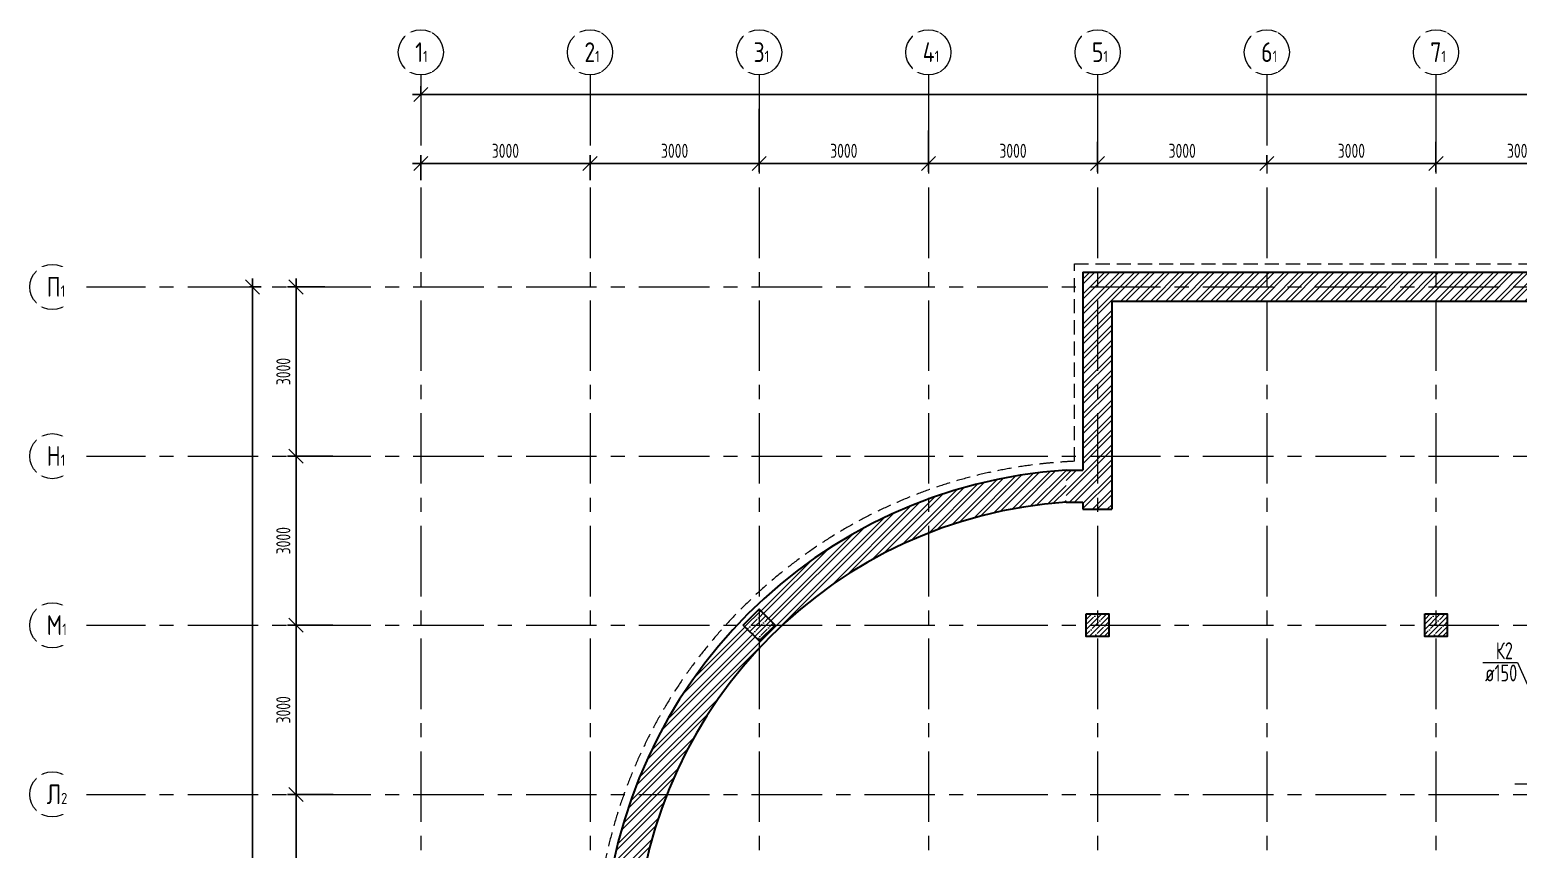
# Model space of a CAD drawing. Header units: millimetres. Extents: x -8689834 to 9419935, y -284943 to 166066.
# Drawn here: x -360106 to -333714, y 120628 to 135163 of the extents above; entities that cross this region are included whole.
import ezdxf

# ---------------------------------------------------------------- set-up
doc = ezdxf.new("R2010")
doc.units = ezdxf.units.MM
doc.header["$MEASUREMENT"] = 0
doc.linetypes.add('CENTER', pattern=[2, 1.25, -0.25, 0.25, -0.25])
doc.linetypes.add('TRATTEGGIATA', pattern=[0.75, 0.5, -0.25])
doc.layers.get('0').update_dxf_attribs({"color": 250, "lineweight": 9})
for name, color, linetype, lineweight in [('АР_Колонны', 250, 'Continuous', 30), ('АР_Колонны Штрих', 250, 'Continuous', 5), ('АР_МосжилНии_Стены', 127, 'Continuous', 30), ('АР_Оси', 195, 'Continuous', 9), ('АР_Оси размеры', 164, 'Continuous', 9), ('АР_Штриховка кирпич', 250, 'Continuous', 9), ('ВК_канализация', 32, 'Continuous', 30)]:
    doc.layers.add(name, color=color, linetype=linetype, lineweight=lineweight)
doc.layers.add('АР_Кровля дорожки', color=245, linetype='Continuous')
doc.styles.add('ISOCPEUR', font='isocpeur.ttf', dxfattribs={"width": 0.7})
doc.styles.add('ГОСТ 2.304', font='isocpeur.ttf', dxfattribs={"width": 0.7})
doc.dimstyles.new('СПДС', dxfattribs={"dimscale": 100, "dimtxt": 2.5, "dimasz": 2.5, "dimexe": 1.5, "dimexo": 0, "dimgap": 1, "dimtad": 1, "dimdec": 0, "dimrnd": 1, "dimtxsty": 'ГОСТ 2.304', "dimblk": 'OBLIQUE', "dimcen": 2.5, "dimdle": 1.5, "dimadec": 0, "dimazin": 2, "dimtfac": 0.75, "dimtdec": 0, "dimtmove": 1, "dimatfit": 3, "dimfxl": 1, "dimtolj": 1, "dimarcsym": 1})
pattern_1 = [(45, (-15289.27, 0), (-132.58252, 132.58252), []), (45, (-15200.88, 0), (-132.58252, 132.58252), [])]

# ---------------------------------------------------------------- blocks, each defined once
blk = doc.blocks.new('_Oblique')
at = {"color": 0, "linetype": 'ByBlock', "lineweight": -2}
blk.add_line((-0.5, -0.5), (0.5, 0.5), dxfattribs=at)
blk = doc.blocks.new('*D494')
at = {"layer": 'АР_Оси размеры', "color": 0, "lineweight": -2, "ltscale": 100, "transparency": 16777216}
for p, q in [((-355385, 118451), (-355385, 121751)), ((-354725, 121601), (-355535, 121601)), ((-354873, 118601), (-355535, 118601))]:
    blk.add_line(p, q, dxfattribs=at)
at = {"layer": 'АР_Оси размеры', "color": 0, "lineweight": -2, "ltscale": 100, "transparency": 16777216, "xscale": 250, "yscale": 250, "zscale": 250}
for p, rotation in [((-355385, 121601), 90), ((-355385, 118601), 270)]:
    blk.add_blockref('_Oblique', p, dxfattribs=dict(at, rotation=rotation))
at = {"layer": 'АР_Оси размеры', "color": 0, "ltscale": 100, "transparency": 16777216, "insert": (-355610, 120101), "char_height": 250, "attachment_point": 5, "rotation": 90, "style": 'ГОСТ 2.304'}
blk.add_mtext('\\A1;3000', dxfattribs=at)
blk = doc.blocks.new('*D495')
at = {"layer": 'АР_Оси размеры', "color": 0, "lineweight": -2, "ltscale": 100, "transparency": 16777216}
for p, q in [((-355385, 124451), (-355385, 127751)), ((-354873, 127601), (-355535, 127601)), ((-354730, 124601), (-355535, 124601))]:
    blk.add_line(p, q, dxfattribs=at)
at = {"layer": 'АР_Оси размеры', "color": 0, "lineweight": -2, "ltscale": 100, "transparency": 16777216, "xscale": 250, "yscale": 250, "zscale": 250}
for p, rotation in [((-355385, 127601), 90), ((-355385, 124601), 270)]:
    blk.add_blockref('_Oblique', p, dxfattribs=dict(at, rotation=rotation))
at = {"layer": 'АР_Оси размеры', "color": 0, "ltscale": 100, "transparency": 16777216, "insert": (-355610, 126101), "char_height": 250, "attachment_point": 5, "rotation": 90, "style": 'ГОСТ 2.304'}
blk.add_mtext('\\A1;3000', dxfattribs=at)
blk = doc.blocks.new('*D496')
at = {"layer": 'АР_Оси размеры', "color": 0, "lineweight": -2, "ltscale": 100, "transparency": 16777216}
for p, q in [((-355385, 127451), (-355385, 130751)), ((-354873, 130601), (-355535, 130601)), ((-354730, 127601), (-355535, 127601))]:
    blk.add_line(p, q, dxfattribs=at)
at = {"layer": 'АР_Оси размеры', "color": 0, "lineweight": -2, "ltscale": 100, "transparency": 16777216, "xscale": 250, "yscale": 250, "zscale": 250}
for p, rotation in [((-355385, 130601), 90), ((-355385, 127601), 270)]:
    blk.add_blockref('_Oblique', p, dxfattribs=dict(at, rotation=rotation))
at = {"layer": 'АР_Оси размеры', "color": 0, "ltscale": 100, "transparency": 16777216, "insert": (-355610, 129101), "char_height": 250, "attachment_point": 5, "rotation": 90, "style": 'ГОСТ 2.304'}
blk.add_mtext('\\A1;3000', dxfattribs=at)
blk = doc.blocks.new('*D499')
at = {"layer": 'АР_Оси размеры', "color": 0, "lineweight": -2, "ltscale": 100, "transparency": 16777216}
for p, q in [((-356155, 130751), (-356155, 82536)), ((-356211, 130601), (-356005, 130601)), ((-356211, 82686), (-356005, 82686))]:
    blk.add_line(p, q, dxfattribs=at)
at = {"layer": 'АР_Оси размеры', "color": 0, "lineweight": -2, "ltscale": 100, "transparency": 16777216, "xscale": 250, "yscale": 250, "zscale": 250}
for p, rotation in [((-356155, 130601), 90), ((-356155, 82686), 270)]:
    blk.add_blockref('_Oblique', p, dxfattribs=dict(at, rotation=rotation))
at = {"layer": 'АР_Оси размеры', "color": 0, "ltscale": 100, "transparency": 16777216, "insert": (-356380, 106643), "char_height": 250, "attachment_point": 5, "rotation": 90, "style": 'ГОСТ 2.304'}
blk.add_mtext('\\A1;47915', dxfattribs=at)
blk = doc.blocks.new('*D500')
at = {"layer": 'АР_Оси размеры', "color": 0, "lineweight": -2, "ltscale": 100, "transparency": 16777216}
for p, q in [((-354730, 124601), (-355535, 124601)), ((-355385, 124751), (-355385, 121451)), ((-354725, 121601), (-355535, 121601))]:
    blk.add_line(p, q, dxfattribs=at)
at = {"layer": 'АР_Оси размеры', "color": 0, "lineweight": -2, "ltscale": 100, "transparency": 16777216, "xscale": 250, "yscale": 250, "zscale": 250}
for p, rotation in [((-355385, 124601), 90), ((-355385, 121601), 270)]:
    blk.add_blockref('_Oblique', p, dxfattribs=dict(at, rotation=rotation))
at = {"layer": 'АР_Оси размеры', "color": 0, "ltscale": 100, "transparency": 16777216, "insert": (-355610, 123101), "char_height": 250, "attachment_point": 5, "rotation": 90, "style": 'ГОСТ 2.304'}
blk.add_mtext('\\A1;3000', dxfattribs=at)
blk = doc.blocks.new('*D514')
at = {"layer": 'АР_Оси размеры', "color": 0, "lineweight": -2, "ltscale": 100, "transparency": 16777216}
for p, q in [((-353322, 132791), (-350022, 132791)), ((-353172, 132497), (-353172, 132941)), ((-350172, 132497), (-350172, 132941))]:
    blk.add_line(p, q, dxfattribs=at)
at = {"layer": 'АР_Оси размеры', "color": 0, "lineweight": -2, "ltscale": 100, "transparency": 16777216, "xscale": 250, "yscale": 250, "zscale": 250, "rotation": 180}
blk.add_blockref('_Oblique', (-353172, 132791), dxfattribs=at)
at = {"layer": 'АР_Оси размеры', "color": 0, "lineweight": -2, "ltscale": 100, "transparency": 16777216, "xscale": 250, "yscale": 250, "zscale": 250}
blk.add_blockref('_Oblique', (-350172, 132791), dxfattribs=at)
at = {"layer": 'АР_Оси размеры', "color": 0, "ltscale": 100, "transparency": 16777216, "insert": (-351672, 133016), "char_height": 250, "attachment_point": 5, "style": 'ГОСТ 2.304'}
blk.add_mtext('\\A1;3000', dxfattribs=at)
blk = doc.blocks.new('*D515')
at = {"layer": 'АР_Оси размеры', "color": 0, "lineweight": -2, "ltscale": 100, "transparency": 16777216}
for p, q in [((-347172, 133761), (-347172, 132641)), ((-350322, 132791), (-347022, 132791)), ((-350172, 132497), (-350172, 132941))]:
    blk.add_line(p, q, dxfattribs=at)
at = {"layer": 'АР_Оси размеры', "color": 0, "lineweight": -2, "ltscale": 100, "transparency": 16777216, "xscale": 250, "yscale": 250, "zscale": 250, "rotation": 180}
blk.add_blockref('_Oblique', (-350172, 132791), dxfattribs=at)
at = {"layer": 'АР_Оси размеры', "color": 0, "lineweight": -2, "ltscale": 100, "transparency": 16777216, "xscale": 250, "yscale": 250, "zscale": 250}
blk.add_blockref('_Oblique', (-347172, 132791), dxfattribs=at)
at = {"layer": 'АР_Оси размеры', "color": 0, "ltscale": 100, "transparency": 16777216, "insert": (-348672, 133016), "char_height": 250, "attachment_point": 5, "style": 'ГОСТ 2.304'}
blk.add_mtext('\\A1;3000', dxfattribs=at)
blk = doc.blocks.new('*D516')
at = {"layer": 'АР_Оси размеры', "color": 0, "lineweight": -2, "ltscale": 100, "transparency": 16777216}
for p, q in [((-347172, 133761), (-347172, 132641)), ((-344172, 133379), (-344172, 132641)), ((-347322, 132791), (-344022, 132791))]:
    blk.add_line(p, q, dxfattribs=at)
at = {"layer": 'АР_Оси размеры', "color": 0, "lineweight": -2, "ltscale": 100, "transparency": 16777216, "xscale": 250, "yscale": 250, "zscale": 250, "rotation": 180}
blk.add_blockref('_Oblique', (-347172, 132791), dxfattribs=at)
at = {"layer": 'АР_Оси размеры', "color": 0, "lineweight": -2, "ltscale": 100, "transparency": 16777216, "xscale": 250, "yscale": 250, "zscale": 250}
blk.add_blockref('_Oblique', (-344172, 132791), dxfattribs=at)
at = {"layer": 'АР_Оси размеры', "color": 0, "ltscale": 100, "transparency": 16777216, "insert": (-345672, 133016), "char_height": 250, "attachment_point": 5, "style": 'ГОСТ 2.304'}
blk.add_mtext('\\A1;3000', dxfattribs=at)
blk = doc.blocks.new('*D517')
at = {"layer": 'АР_Оси размеры', "color": 0, "lineweight": -2, "ltscale": 100, "transparency": 16777216}
for p, q in [((-344172, 133379), (-344172, 132641)), ((-341172, 133173), (-341172, 132641)), ((-344322, 132791), (-341022, 132791))]:
    blk.add_line(p, q, dxfattribs=at)
at = {"layer": 'АР_Оси размеры', "color": 0, "lineweight": -2, "ltscale": 100, "transparency": 16777216, "xscale": 250, "yscale": 250, "zscale": 250, "rotation": 180}
blk.add_blockref('_Oblique', (-344172, 132791), dxfattribs=at)
at = {"layer": 'АР_Оси размеры', "color": 0, "lineweight": -2, "ltscale": 100, "transparency": 16777216, "xscale": 250, "yscale": 250, "zscale": 250}
blk.add_blockref('_Oblique', (-341172, 132791), dxfattribs=at)
at = {"layer": 'АР_Оси размеры', "color": 0, "ltscale": 100, "transparency": 16777216, "insert": (-342672, 133016), "char_height": 250, "attachment_point": 5, "style": 'ГОСТ 2.304'}
blk.add_mtext('\\A1;3000', dxfattribs=at)
blk = doc.blocks.new('*D518')
at = {"layer": 'АР_Оси размеры', "color": 0, "lineweight": -2, "ltscale": 100, "transparency": 16777216}
for p, q in [((-341172, 133173), (-341172, 132641)), ((-341322, 132791), (-338022, 132791)), ((-338172, 132791), (-338172, 132941))]:
    blk.add_line(p, q, dxfattribs=at)
at = {"layer": 'АР_Оси размеры', "color": 0, "lineweight": -2, "ltscale": 100, "transparency": 16777216, "xscale": 250, "yscale": 250, "zscale": 250, "rotation": 180}
blk.add_blockref('_Oblique', (-341172, 132791), dxfattribs=at)
at = {"layer": 'АР_Оси размеры', "color": 0, "lineweight": -2, "ltscale": 100, "transparency": 16777216, "xscale": 250, "yscale": 250, "zscale": 250}
blk.add_blockref('_Oblique', (-338172, 132791), dxfattribs=at)
at = {"layer": 'АР_Оси размеры', "color": 0, "ltscale": 100, "transparency": 16777216, "insert": (-339672, 133016), "char_height": 250, "attachment_point": 5, "style": 'ГОСТ 2.304'}
blk.add_mtext('\\A1;3000', dxfattribs=at)
blk = doc.blocks.new('*D519')
at = {"layer": 'АР_Оси размеры', "color": 0, "lineweight": -2, "ltscale": 100, "transparency": 16777216}
for p, q in [((-335172, 133173), (-335172, 132641)), ((-338322, 132791), (-335022, 132791)), ((-338172, 132791), (-338172, 132941))]:
    blk.add_line(p, q, dxfattribs=at)
at = {"layer": 'АР_Оси размеры', "color": 0, "lineweight": -2, "ltscale": 100, "transparency": 16777216, "xscale": 250, "yscale": 250, "zscale": 250, "rotation": 180}
blk.add_blockref('_Oblique', (-338172, 132791), dxfattribs=at)
at = {"layer": 'АР_Оси размеры', "color": 0, "lineweight": -2, "ltscale": 100, "transparency": 16777216, "xscale": 250, "yscale": 250, "zscale": 250}
blk.add_blockref('_Oblique', (-335172, 132791), dxfattribs=at)
at = {"layer": 'АР_Оси размеры', "color": 0, "ltscale": 100, "transparency": 16777216, "insert": (-336672, 133016), "char_height": 250, "attachment_point": 5, "style": 'ГОСТ 2.304'}
blk.add_mtext('\\A1;3000', dxfattribs=at)
blk = doc.blocks.new('*D520')
at = {"layer": 'АР_Оси размеры', "color": 0, "lineweight": -2, "ltscale": 100, "transparency": 16777216}
for p, q in [((-335172, 133173), (-335172, 132641)), ((-332172, 133167), (-332172, 132641)), ((-335322, 132791), (-332022, 132791))]:
    blk.add_line(p, q, dxfattribs=at)
at = {"layer": 'АР_Оси размеры', "color": 0, "lineweight": -2, "ltscale": 100, "transparency": 16777216, "xscale": 250, "yscale": 250, "zscale": 250, "rotation": 180}
blk.add_blockref('_Oblique', (-335172, 132791), dxfattribs=at)
at = {"layer": 'АР_Оси размеры', "color": 0, "lineweight": -2, "ltscale": 100, "transparency": 16777216, "xscale": 250, "yscale": 250, "zscale": 250}
blk.add_blockref('_Oblique', (-332172, 132791), dxfattribs=at)
at = {"layer": 'АР_Оси размеры', "color": 0, "ltscale": 100, "transparency": 16777216, "insert": (-333672, 133016), "char_height": 250, "attachment_point": 5, "style": 'ГОСТ 2.304'}
blk.add_mtext('\\A1;3000', dxfattribs=at)
blk = doc.blocks.new('*D533')
at = {"layer": 'АР_Оси размеры', "color": 0, "lineweight": -2, "ltscale": 100, "transparency": 16777216}
for p, q in [((-353172, 134013), (-353172, 134163)), ((-289662, 134013), (-289662, 134163)), ((-353322, 134013), (-289512, 134013))]:
    blk.add_line(p, q, dxfattribs=at)
at = {"layer": 'АР_Оси размеры', "color": 0, "lineweight": -2, "ltscale": 100, "transparency": 16777216, "xscale": 250, "yscale": 250, "zscale": 250, "rotation": 180}
blk.add_blockref('_Oblique', (-353172, 134013), dxfattribs=at)
at = {"layer": 'АР_Оси размеры', "color": 0, "lineweight": -2, "ltscale": 100, "transparency": 16777216, "xscale": 250, "yscale": 250, "zscale": 250}
blk.add_blockref('_Oblique', (-289662, 134013), dxfattribs=at)
at = {"layer": 'АР_Оси размеры', "color": 0, "ltscale": 100, "transparency": 16777216, "insert": (-321417, 134238), "char_height": 250, "attachment_point": 5, "style": 'ГОСТ 2.304'}
blk.add_mtext('\\A1;63510', dxfattribs=at)

msp = doc.modelspace()

# ---------------------------------------------------------------- hatches: boundary and pattern name
at = {"layer": 'АР_Колонны Штрих', "ltscale": 100}
h = msp.add_hatch(dxfattribs=at)
h.set_pattern_fill('ANSI35', scale=500)
h.set_pattern_definition([(45, (-1304541.9, 164482.94), (-88.388348, 88.388348), []), (45, (-1304453.51, 164482.94), (-88.388348, 88.388348), [156.25, -31.25, 0, -31.25])])
h.paths.add_polyline_path([(-347174, 124888.2), (-347456.9, 124605.4), (-347174, 124322.6), (-346891.2, 124605.4)])
h = msp.add_hatch(dxfattribs=at)
h.set_pattern_fill('ANSI35', scale=500)
h.set_pattern_definition([(45, (-1298424.17, 164672.16), (-88.388348, 88.388348), []), (45, (-1298335.78, 164672.16), (-88.388348, 88.388348), [156.25, -31.25, 0, -31.25])])
h.paths.add_polyline_path([(-340972.1, 124800.7), (-341372.1, 124800.7), (-341372.1, 124400.7), (-340972.1, 124400.7)])
h = msp.add_hatch(dxfattribs=at)
h.set_pattern_fill('ANSI35', scale=500)
h.set_pattern_definition([(45, (-1292424.17, 164672.16), (-88.388348, 88.388348), []), (45, (-1292335.78, 164672.16), (-88.388348, 88.388348), [156.25, -31.25, 0, -31.25])])
h.paths.add_polyline_path([(-334972.1, 124800.7), (-335372.1, 124800.7), (-335372.1, 124400.7), (-334972.1, 124400.7)])
at = {"layer": 'АР_Штриховка кирпич', "ltscale": 100}
h = msp.add_hatch(dxfattribs=at)
h.set_pattern_fill('ANSI32', scale=500)
h.set_pattern_definition(pattern_1)
h.paths.add_polyline_path([(-340417.1, 130860.7), (-341432.1, 130860.7), (-341432.1, 127350.9), (-341732.1, 127350.9), (-341732.1, 126784), (-341432.1, 126784), (-341432.1, 126660.7), (-340922.1, 126660.7), (-340922.1, 130350.7), (-340417.1, 130350.7)])
h = msp.add_hatch(dxfattribs=at)
h.set_pattern_fill('ANSI32', scale=500)
h.set_pattern_definition(pattern_1)
h.paths.add_polyline_path([(-334197.6, 130860.7), (-340434.2, 130860.7), (-340434.2, 130350.7), (-334151.8, 130350.7), (-334151.8, 130741.8), (-334197.6, 130741.8)])
h = msp.add_hatch(dxfattribs=at)
h.set_pattern_fill('ANSI32', scale=500)
h.set_pattern_definition(pattern_1)
h.paths.add_polyline_path([(-331912.1, 130860.7), (-331912.1, 130339.6), (-331912.1, 128121.5), (-332422.1, 128121.5), (-332422.1, 130350.7), (-334270.6, 130350.7), (-334270.6, 130860.7)])
h = msp.add_hatch(dxfattribs=at)
h.set_pattern_fill('ANSI32', scale=500)
h.paths.add_polyline_path([(-347172.1, 124324.5), (-347174, 124322.6), (-347452.2, 124600.7), (-347174, 124888.2), (-346891.2, 124605.4)], flags=16)
edge = h.paths.add_edge_path()
edge.add_line((-349232.1, 118860.7), (-349355.4, 118860.7))
edge.add_line((-349355.4, 118860.7), (-349355.4, 119160.7))
edge.add_arc((-341163.9, 118592.5), 8211.2, 93.96796, 176.03204, ccw=False)
edge.add_line((-341732.1, 126784), (-341732.1, 127350.9))
edge.add_arc((-341172.1, 118600.8), 8768, 93.66159, 123.74508)
edge.add_arc((-341172.1, 118600.7), 8768.1, 123.74482, 152.84496)
edge.add_arc((-341172.1, 118600.7), 8768.1, 152.84496, 176.33816)
edge.add_line((-349922.3, 119160.7), (-349922.3, 118860.7))
edge.add_line((-349922.3, 118860.7), (-353432.1, 118860.8))
edge.add_line((-353432.1, 118860.8), (-353432.1, 116760))
edge.add_line((-353432.1, 116760), (-353313.2, 116760))
edge.add_line((-353313.2, 116760), (-353313.2, 116644.1))
edge.add_line((-353313.2, 116644.1), (-352922.1, 116644.1))
edge.add_line((-352922.1, 116644.1), (-352922.1, 118350.7))
edge.add_line((-352922.1, 118350.7), (-349232.1, 118350.4))
edge.add_line((-349232.1, 118350.4), (-349232.1, 118860.7))

# ---------------------------------------------------------------- linework, layer by layer
at = {"color": 7, "linetype": 'TRATTEGGIATA', "ltscale": 500}
for p, q in [((-341582.1, 127509.4), (-341582.1, 131010.7)), ((-341582.1, 131010.7), (-331764.2, 131010.7))]:
    msp.add_line(p, q, dxfattribs=at)
msp.add_arc((-341172.1, 118600.7), 8918.1, 92.63503, 177.36497, dxfattribs=at)
at = {"layer": 'АР_Колонны', "color": 7, "ltscale": 100}
for points in [[(-347456.9, 124605.4), (-347174, 124888.2), (-346891.2, 124605.4), (-347174, 124322.6)], [(-341372.1, 124800.7), (-340972.1, 124800.7), (-340972.1, 124400.7), (-341372.1, 124400.7)], [(-335372.1, 124800.7), (-334972.1, 124800.7), (-334972.1, 124400.7), (-335372.1, 124400.7)]]:
    msp.add_lwpolyline(points, close=True, dxfattribs=at)
at = {"layer": 'АР_Кровля дорожки', "color": 7, "ltscale": 100}
msp.add_lwpolyline([(-341372.1, 124800.7), (-340972.1, 124800.7), (-340972.1, 124400.7), (-341372.1, 124400.7)], close=True, dxfattribs=at)
at = {"layer": 'АР_МосжилНии_Стены', "color": 7, "ltscale": 100}
for p, q in [((-341432.1, 130860.7), (-341432.1, 127350.9)), ((-341432.1, 130860.7), (-338899.2, 130860.7)), ((-338958.8, 130860.7), (-332752, 130860.7)), ((-340922.1, 130350.7), (-340922.1, 126660.7)), ((-340922.1, 130350.7), (-338964.2, 130350.7)), ((-339666.9, 130350.7), (-332817, 130350.7)), ((-341432.1, 126784), (-341432.1, 126660.7)), ((-341432.1, 126660.7), (-340922.1, 126660.7))]:
    msp.add_line(p, q, dxfattribs=at)
for points in [[(-341732.1, 127350.9), (-341432.1, 127350.9)], [(-341732.1, 126784), (-341432.1, 126784)]]:
    msp.add_lwpolyline(points, dxfattribs=at)
for radius, start, end in [(8768.1, 93.66184, 176.33816), (8202.4, 93.91476, 176.08524)]:
    msp.add_arc((-341172.1, 118600.7), radius, start, end, dxfattribs=at)
at = {"layer": 'АР_Оси', "color": 7, "linetype": 'CENTER', "ltscale": 1000}
for p, q in [((-353172.1, 134363.2), (-353172.1, 78630.8)), ((-350172.1, 134363.2), (-350172.1, 78630.8)), ((-347172.1, 134363.2), (-347172.1, 78630.8)), ((-344172.1, 134363.2), (-344172.1, 78630.8)), ((-341172.1, 134363.2), (-341172.1, 78630.8)), ((-338172.1, 134363.2), (-338172.1, 78630.8)), ((-335172.1, 134363.2), (-335172.1, 78630.8)), ((-359305.8, 130600.7), (-276127.4, 130600.7)), ((-359305.8, 127600.7), (-276127.4, 127600.7)), ((-359305.8, 124600.7), (-276127.4, 124600.7)), ((-359305.8, 121600.7), (-276127.4, 121600.7))]:
    msp.add_line(p, q, dxfattribs=at)
at = {"layer": 'АР_Оси', "color": 7, "ltscale": 0.5}
for centre in [(-353172.1, 134763.2), (-350172.1, 134763.2), (-347172.1, 134763.2), (-344172.1, 134763.2), (-341172.1, 134763.2), (-338172.1, 134763.2), (-335172.1, 134763.2), (-359705.8, 130600.7), (-359705.8, 127600.7), (-359705.8, 124600.7), (-359705.8, 121600.7)]:
    msp.add_circle(centre, 400, dxfattribs=at)
at = {"layer": 'ВК_канализация', "color": 18, "lineweight": 13, "ltscale": 500, "true_color": 0x000000}
for points in [[(-334342.2, 123941.4), (-333725.2, 123941.4), (-333557.5, 123556.2)], [(-333773.6, 121787.2), (-332539.6, 121787.2), (-332054.5, 121597.9)]]:
    msp.add_lwpolyline(points, dxfattribs=at)

# ---------------------------------------------------------------- texts
at = {"layer": 'ВК_канализация', "color": 18, "ltscale": 100, "true_color": 0x000000, "char_height": 300, "attachment_point": 4, "style": 'ISOCPEUR'}
for s, insert, width in [('К2', (-334111.8, 124147.8), 5891.51), ('\\pxi-1,l1,t1,5;ø150', (-334300.8, 123754.6), 7500)]:
    msp.add_mtext(s, dxfattribs=dict(at, insert=insert, width=width))

# ---------------------------------------------------------------- dimensions: what is measured, and where the dimension line sits
at = {"layer": 'АР_Оси размеры', "color": 7, "ltscale": 100}
for base, p1, p2, picture, middle in [((-347172.1, 132790.8), (-350172.1, 132496.9), (-347172.1, 133760.6), '*D515', (-348672.1, 133015.8)), ((-344172.1, 132790.8), (-347172.1, 133760.6), (-344172.1, 133378.5), '*D516', (-345672.1, 133015.8)), ((-341172.1, 132790.8), (-344172.1, 133378.5), (-341172.1, 133172.8), '*D517', (-342672.1, 133015.8)), ((-350172.1, 132790.8), (-353172.1, 132496.9), (-350172.1, 132496.9), '*D514', (-351672.1, 133015.8)), ((-338172.1, 132790.8), (-341172.1, 133172.8), (-338172.1, 132790.8), '*D518', (-339672.1, 133015.8)), ((-335172.1, 132790.8), (-338172.1, 132790.8), (-335172.1, 133172.8), '*D519', (-336672.1, 133015.8)), ((-332172.1, 132790.8), (-335172.1, 133172.8), (-332172.1, 133167.1), '*D520', (-333672.1, 133015.8))]:
    dim = msp.add_linear_dim(base=base, p1=p1, p2=p2, dimstyle='СПДС', dxfattribs=at)
    dim.commit()
    dim.dimension.update_dxf_attribs({"geometry": picture, "text_midpoint": middle})
for base, p1, p2, picture, middle in [((-356155.3, 82685.7), (-356211.1, 130600.7), (-356211.1, 82685.7), '*D499', (-356380.3, 106643.2)), ((-355384.8, 130600.7), (-354730.5, 127600.7), (-354873.5, 130600.7), '*D496', (-355609.8, 129100.7)), ((-355384.8, 127600.7), (-354730.5, 124600.7), (-354873.5, 127600.7), '*D495', (-355609.8, 126100.7)), ((-355384.8, 121600.7), (-354730.5, 124600.7), (-354725.3, 121600.7), '*D500', (-355609.8, 123100.7)), ((-355384.8, 121600.7), (-354873.5, 118600.7), (-354725.3, 121600.7), '*D494', (-355609.8, 120100.7))]:
    dim = msp.add_linear_dim(base=base, p1=p1, p2=p2, angle=90, dimstyle='СПДС', dxfattribs=at)
    dim.commit()
    dim.dimension.update_dxf_attribs({"geometry": picture, "text_midpoint": middle})

# ---------------------------------------------------------------- next in the draw order: texts
at = {"layer": 'АР_Оси', "color": 7, "char_height": 350, "attachment_point": 1, "line_spacing_factor": 1.149209, "style": 'ГОСТ 2.304', "bg_fill": 2}
for s, insert, width in [('{\\W0.8;1\\H0.57143x;1}', (-353271.9, 134940.9), 123.867), ('{\\W0.8;2\\H0.57143x;1}', (-350271.9, 134940.9), 123.867), ('{\\W0.8;3\\H0.57143x;1}', (-347271.9, 134940.9), 123.867), ('{\\W0.8;4\\H0.57143x;1}', (-344271.9, 134940.9), 123.867), ('{\\W0.8;5\\H0.57143x;1}', (-341271.9, 134940.9), 123.867), ('{\\W0.8;6\\H0.57143x;1}', (-338271.9, 134940.9), 123.867), ('{\\W0.8;7\\H0.57143x;1}', (-335271.9, 134940.9), 123.867), ('{\\W0.8;П\\H0.57143x;1}', (-359805.6, 130778.5), 528.82), ('{\\W0.8;Н\\H0.57143x;1}', (-359805.6, 127778.5), 528.82), ('{\\W0.8;М\\H0.57143x;1}', (-359805.6, 124778.5), 528.82), ('{\\W0.8;Л\\H0.57143x;2}', (-359805.6, 121778.5), 528.82)]:
    msp.add_mtext(s, dxfattribs=dict(at, insert=insert, width=width))

# ---------------------------------------------------------------- next in the draw order: dimensions: what is measured, and where the dimension line sits
at = {"layer": 'АР_Оси размеры', "color": 7, "ltscale": 100}
dim = msp.add_linear_dim(base=(-289662.1, 134013.2), p1=(-353172.1, 134013.2), p2=(-289662.1, 134013.2), dimstyle='СПДС', dxfattribs=at)
dim.commit()
dim.dimension.update_dxf_attribs({"geometry": '*D533', "text_midpoint": (-321417.1, 134238.2)})

doc.saveas('drawing.dxf')
